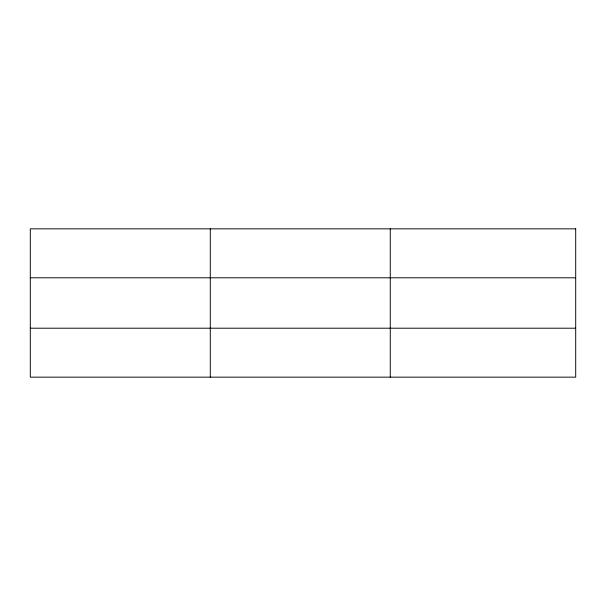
<?xml version="1.0" encoding="UTF-8"?>
<svg xmlns="http://www.w3.org/2000/svg" width="606" height="606" viewBox="0 0 606 606"><rect width="100%" height="100%" fill="white"/><g stroke="black" fill="none" stroke-linecap="round" stroke-linejoin="round"><path stroke-width="0.91" d="M210.282 377.152L210.282 228.848M390.264 377.152L390.264 228.848M30.3 277.79L575.7 277.79M30.3 328.21L575.7 328.21M575.7 228.848L575.7 377.152L30.3 377.152L30.3 228.848L575.7 228.848"/></g></svg>
